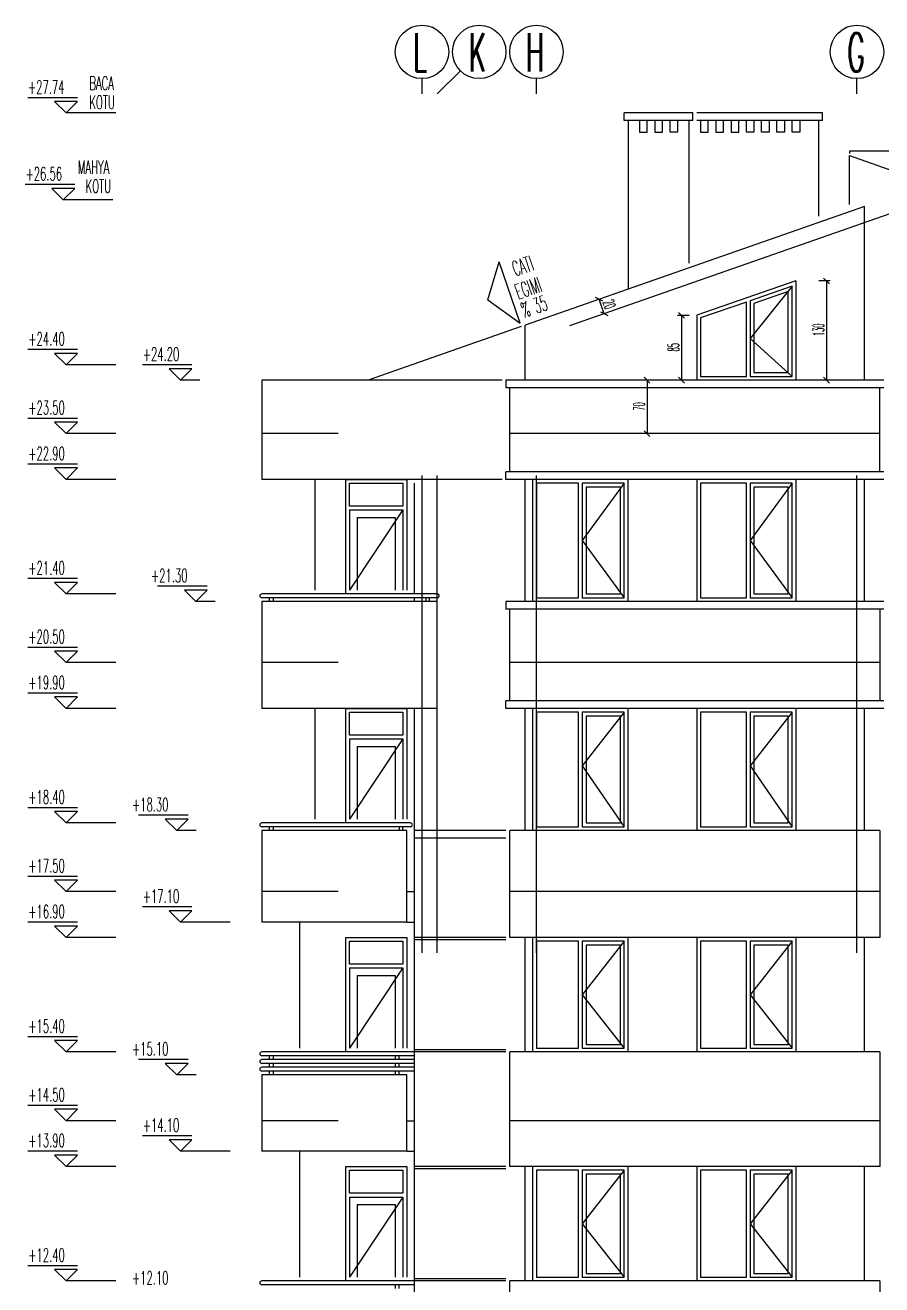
# Model space of a CAD drawing. Extents: x 78 to 306, y -397 to 18.
# Drawn here: x 280.7791 to 281.0036, y -396.6116 to -396.2816 of the extents above; entities that cross this region are included whole.
import ezdxf

# ---------------------------------------------------------------- set-up
doc = ezdxf.new("R2010")
doc.units = 0
doc.header["$LTSCALE"] = 0.5
doc.header["$MEASUREMENT"] = 0
doc.linetypes.add('DASHDOT2', pattern=[0.5, 0.25, -0.125, 0, -0.125])
doc.linetypes.add('DOT2', pattern=[0.125, 0, -0.125])
doc.layers.get('0').update_dxf_attribs({"linetype": 'CONTINUOUS'})
for name, color, linetype in [('AKS', 5, 'DASHDOT2'), ('DUVAR', 6, 'CONTINUOUS'), ('IZDUSUM', 2, 'DOT2'), ('KAPI', 1, 'CONTINUOUS'), ('KOLON', 4, 'CONTINUOUS'), ('MERDIVEN', 3, 'CONTINUOUS'), ('OLCU', 31, 'CONTINUOUS'), ('TARAMA', 8, 'CONTINUOUS'), ('TEFRIS', 11, 'CONTINUOUS')]:
    doc.layers.add(name, color=color, linetype=linetype)
doc.styles.add('OLCU', font='romans.shx', dxfattribs={"width": 0.6, "height": 0.125})
doc.styles.add('OLCUIC', font='ROMANS.SHX', dxfattribs={"width": 0.4, "height": 0.15})

msp = doc.modelspace()

# ---------------------------------------------------------------- linework, layer by layer
at = {"color": 0, "linetype": 'ByBlock'}
for p, q in [((280.98989, -396.34931), (280.98839, -396.34781)), ((280.93053, -396.35383), (280.92862, -396.35291)), ((280.92994, -396.35669), (280.93185, -396.35761)), ((280.95189, -396.35831), (280.95039, -396.35681)), ((280.94289, -396.37531), (280.94139, -396.37381)), ((280.95039, -396.37381), (280.95189, -396.37531)), ((280.98839, -396.37381), (280.98989, -396.37531)), ((280.94139, -396.38781), (280.94289, -396.38931))]:
    msp.add_line(p, q, dxfattribs=at)
at = {"layer": 'AKS'}
for p, q in [((280.88714, -396.29956), (280.89319, -396.29351)), ((280.88314, -396.94956), (280.88314, -396.29556)), ((280.91314, -396.94956), (280.91314, -396.29556)), ((280.99714, -396.94956), (280.99714, -396.29556)), ((280.88714, -396.94956), (280.88714, -396.29956))]:
    msp.add_line(p, q, dxfattribs=at)
at = {"layer": 'DUVAR'}
for p, q in [((280.99514, -396.31572), (281.16325, -396.37456)), ((280.99514, -396.32856), (280.99514, -396.31572)), ((280.91014, -396.43256), (280.91014, -396.40056)), ((280.91014, -396.49256), (280.91014, -396.46056)), ((280.90514, -396.49256), (280.88114, -396.49256)), ((280.90514, -396.49456), (280.88114, -396.49456)), ((280.91014, -396.55056), (280.91014, -396.52056)), ((280.91014, -396.61056), (280.91014, -396.58056))]:
    msp.add_line(p, q, dxfattribs=at)
at = {"layer": 'IZDUSUM', "ltscale": 0.5}
for p, q in [((281.01614, -396.32731), (280.84114, -396.38856)), ((280.98014, -396.34996), (280.96914, -396.36367)), ((280.96914, -396.36367), (280.98014, -396.37356)), ((280.86114, -396.38856), (280.84114, -396.38856)), ((281.00314, -396.38856), (280.90614, -396.38856)), ((280.93614, -396.40156), (280.92514, -396.41656)), ((280.98014, -396.40156), (280.96914, -396.41656)), ((280.92514, -396.41656), (280.93614, -396.43156)), ((280.96914, -396.41656), (280.98014, -396.43156)), ((280.86114, -396.44856), (280.84114, -396.44856)), ((281.00314, -396.44856), (280.90614, -396.44856)), ((280.93614, -396.46156), (280.92514, -396.47556)), ((280.98014, -396.46156), (280.96914, -396.47556)), ((280.92514, -396.47556), (280.93614, -396.49156)), ((280.96914, -396.47556), (280.98014, -396.49156)), ((280.86114, -396.50856), (280.84114, -396.50856)), ((281.00314, -396.50856), (280.90614, -396.50856)), ((280.93614, -396.52156), (280.92514, -396.53556)), ((280.98014, -396.52156), (280.96914, -396.53556)), ((280.92514, -396.53556), (280.93614, -396.54956)), ((280.96914, -396.53556), (280.98014, -396.54956)), ((280.86114, -396.56856), (280.84114, -396.56856)), ((281.00314, -396.56856), (280.90614, -396.56856)), ((280.93614, -396.58156), (280.92514, -396.59556)), ((280.98014, -396.58156), (280.96914, -396.59556)), ((280.92514, -396.59556), (280.93614, -396.60956)), ((280.96914, -396.59556), (280.98014, -396.60956))]:
    msp.add_line(p, q, dxfattribs=at)
at = {"layer": 'IZDUSUM', "ltscale": 0.4}
for p, q in [((280.87814, -396.40856), (280.86415, -396.42956)), ((280.87814, -396.46856), (280.86415, -396.48956)), ((280.87814, -396.52856), (280.86415, -396.54956)), ((280.87814, -396.58856), (280.86415, -396.60956))]:
    msp.add_line(p, q, dxfattribs=at)
at = {"layer": 'KAPI', "ltscale": 1.4}
for p, q in [((280.95414, -396.30456), (280.93614, -396.30456)), ((280.93614, -396.30656), (280.93614, -396.30456)), ((280.95414, -396.30656), (280.93614, -396.30656)), ((280.93714, -396.30656), (280.93714, -396.35072)), ((280.94014, -396.30656), (280.94014, -396.30956)), ((280.94214, -396.30956), (280.94214, -396.30656)), ((280.94414, -396.30656), (280.94414, -396.30956)), ((280.94614, -396.30956), (280.94614, -396.30656)), ((280.94814, -396.30956), (280.94814, -396.30656)), ((280.95014, -396.30656), (280.95014, -396.30956)), ((280.95314, -396.3439), (280.95314, -396.30656)), ((280.95414, -396.30656), (280.95414, -396.30456)), ((280.94014, -396.30956), (280.94214, -396.30956)), ((280.94414, -396.30956), (280.94614, -396.30956)), ((280.95014, -396.30956), (280.94814, -396.30956)), ((281.12314, -396.31456), (280.99514, -396.31456)), ((280.90041, -396.35354), (280.90332, -396.34355)), ((280.90041, -396.35354), (280.90332, -396.34355)), ((280.90885, -396.35962), (280.90332, -396.34355)), ((280.90885, -396.35962), (280.90332, -396.34355)), ((280.98014, -396.34996), (280.96914, -396.35377)), ((280.97914, -396.35137), (280.97014, -396.35448)), ((280.97914, -396.37256), (280.97914, -396.35137)), ((280.98014, -396.37356), (280.98014, -396.34996)), ((280.90041, -396.35354), (280.90885, -396.35962)), ((280.90041, -396.35354), (280.90885, -396.35962)), ((280.96814, -396.35412), (280.95614, -396.35827)), ((280.96814, -396.37356), (280.96814, -396.35412)), ((280.96914, -396.35377), (280.96914, -396.37356)), ((280.97014, -396.35448), (280.97014, -396.37256)), ((280.95614, -396.35827), (280.95614, -396.37356)), ((280.97014, -396.37256), (280.97914, -396.37256)), ((280.95614, -396.37356), (280.96814, -396.37356)), ((280.96914, -396.37356), (280.98014, -396.37356)), ((280.91214, -396.40056), (280.91214, -396.43256)), ((280.92414, -396.40156), (280.91314, -396.40156)), ((280.91314, -396.40156), (280.91314, -396.43156)), ((280.92414, -396.43156), (280.92414, -396.40156)), ((280.93614, -396.40156), (280.92514, -396.40156)), ((280.92514, -396.40156), (280.92514, -396.43156)), ((280.93514, -396.40256), (280.92614, -396.40256)), ((280.92614, -396.40256), (280.92614, -396.43056)), ((280.93514, -396.43056), (280.93514, -396.40256)), ((280.93614, -396.43156), (280.93614, -396.40156)), ((280.96814, -396.40156), (280.95614, -396.40156)), ((280.95614, -396.40156), (280.95614, -396.43156)), ((280.96814, -396.43156), (280.96814, -396.40156)), ((280.98014, -396.40156), (280.96914, -396.40156)), ((280.96914, -396.40156), (280.96914, -396.43156)), ((280.97914, -396.40256), (280.97014, -396.40256)), ((280.97014, -396.40256), (280.97014, -396.43056)), ((280.97914, -396.43056), (280.97914, -396.40256)), ((280.98014, -396.43156), (280.98014, -396.40156)), ((280.88714, -396.43056), (280.84114, -396.43056)), ((280.88714, -396.43156), (280.84114, -396.43156)), ((280.84314, -396.43256), (280.84314, -396.43156)), ((280.84414, -396.43156), (280.84414, -396.43256)), ((280.88414, -396.43156), (280.88414, -396.43256)), ((280.88514, -396.43256), (280.88514, -396.43156)), ((280.91314, -396.43156), (280.92414, -396.43156)), ((280.92514, -396.43156), (280.93614, -396.43156)), ((280.92614, -396.43056), (280.93514, -396.43056)), ((280.95614, -396.43156), (280.96814, -396.43156)), ((280.96914, -396.43156), (280.98014, -396.43156)), ((280.97014, -396.43056), (280.97914, -396.43056)), ((280.91214, -396.46056), (280.91214, -396.49256)), ((280.92414, -396.46156), (280.91314, -396.46156)), ((280.91314, -396.46156), (280.91314, -396.49156)), ((280.92414, -396.49156), (280.92414, -396.46156)), ((280.93614, -396.46156), (280.92514, -396.46156)), ((280.92514, -396.46156), (280.92514, -396.49156)), ((280.93614, -396.49156), (280.93614, -396.46156)), ((280.96814, -396.46156), (280.95614, -396.46156)), ((280.95614, -396.46156), (280.95614, -396.49156)), ((280.96814, -396.49156), (280.96814, -396.46156)), ((280.98014, -396.46156), (280.96914, -396.46156)), ((280.96914, -396.46156), (280.96914, -396.49156)), ((280.98014, -396.49156), (280.98014, -396.46156)), ((280.93514, -396.46256), (280.92614, -396.46256)), ((280.92614, -396.46256), (280.92614, -396.49056)), ((280.93514, -396.49056), (280.93514, -396.46256)), ((280.97914, -396.46256), (280.97014, -396.46256)), ((280.97014, -396.46256), (280.97014, -396.49056)), ((280.97914, -396.49056), (280.97914, -396.46256)), ((280.88014, -396.49056), (280.84114, -396.49056)), ((280.88014, -396.49156), (280.84114, -396.49156)), ((280.84314, -396.49256), (280.84314, -396.49156)), ((280.84414, -396.49156), (280.84414, -396.49256)), ((280.87714, -396.49156), (280.87714, -396.49256)), ((280.87814, -396.49256), (280.87814, -396.49156)), ((280.91314, -396.49156), (280.92414, -396.49156)), ((280.92514, -396.49156), (280.93614, -396.49156)), ((280.92614, -396.49056), (280.93514, -396.49056)), ((280.95614, -396.49156), (280.96814, -396.49156)), ((280.96914, -396.49156), (280.98014, -396.49156)), ((280.97014, -396.49056), (280.97914, -396.49056)), ((280.91214, -396.52056), (280.91214, -396.55056)), ((280.92414, -396.52156), (280.91314, -396.52156)), ((280.91314, -396.52156), (280.91314, -396.54956)), ((280.92414, -396.54956), (280.92414, -396.52156)), ((280.93614, -396.52156), (280.92514, -396.52156)), ((280.92514, -396.52156), (280.92514, -396.54956)), ((280.93514, -396.52256), (280.92614, -396.52256)), ((280.92614, -396.52256), (280.92614, -396.54856)), ((280.93514, -396.54856), (280.93514, -396.52256)), ((280.93614, -396.54956), (280.93614, -396.52156)), ((280.96814, -396.52156), (280.95614, -396.52156)), ((280.95614, -396.52156), (280.95614, -396.54956)), ((280.96814, -396.54956), (280.96814, -396.52156)), ((280.98014, -396.52156), (280.96914, -396.52156)), ((280.96914, -396.52156), (280.96914, -396.54956)), ((280.97914, -396.52256), (280.97014, -396.52256)), ((280.97014, -396.52256), (280.97014, -396.54856)), ((280.97914, -396.54856), (280.97914, -396.52256)), ((280.98014, -396.54956), (280.98014, -396.52156)), ((280.88114, -396.55056), (280.84114, -396.55056)), ((280.91314, -396.54956), (280.92414, -396.54956)), ((280.92514, -396.54956), (280.93614, -396.54956)), ((280.92614, -396.54856), (280.93514, -396.54856)), ((280.95614, -396.54956), (280.96814, -396.54956)), ((280.96914, -396.54956), (280.98014, -396.54956)), ((280.97014, -396.54856), (280.97914, -396.54856)), ((280.88114, -396.55156), (280.84114, -396.55156)), ((280.88114, -396.55256), (280.84114, -396.55256)), ((280.88114, -396.55356), (280.84114, -396.55356)), ((280.84314, -396.55256), (280.84314, -396.55156)), ((280.84314, -396.55456), (280.84314, -396.55356)), ((280.84414, -396.55156), (280.84414, -396.55256)), ((280.84414, -396.55356), (280.84414, -396.55456)), ((280.87614, -396.55156), (280.87614, -396.55256)), ((280.87614, -396.55356), (280.87614, -396.55456)), ((280.87714, -396.55256), (280.87714, -396.55156)), ((280.87714, -396.55456), (280.87714, -396.55356)), ((280.88114, -396.55456), (280.84114, -396.55456)), ((280.88114, -396.55556), (280.84114, -396.55556)), ((280.84314, -396.55656), (280.84314, -396.55556)), ((280.84414, -396.55556), (280.84414, -396.55656)), ((280.87614, -396.55556), (280.87614, -396.55656)), ((280.87714, -396.55656), (280.87714, -396.55556)), ((280.91214, -396.58056), (280.91214, -396.61056)), ((280.92414, -396.58156), (280.91314, -396.58156)), ((280.91314, -396.58156), (280.91314, -396.60956)), ((280.92414, -396.60956), (280.92414, -396.58156)), ((280.93614, -396.58156), (280.92514, -396.58156)), ((280.92514, -396.58156), (280.92514, -396.60956)), ((280.93514, -396.58256), (280.92614, -396.58256)), ((280.92614, -396.58256), (280.92614, -396.60856)), ((280.93514, -396.60856), (280.93514, -396.58256)), ((280.93614, -396.60956), (280.93614, -396.58156)), ((280.96814, -396.58156), (280.95614, -396.58156)), ((280.95614, -396.58156), (280.95614, -396.60956)), ((280.96814, -396.60956), (280.96814, -396.58156)), ((280.98014, -396.58156), (280.96914, -396.58156)), ((280.96914, -396.58156), (280.96914, -396.60956)), ((280.97914, -396.58256), (280.97014, -396.58256)), ((280.97014, -396.58256), (280.97014, -396.60856)), ((280.97914, -396.60856), (280.97914, -396.58256)), ((280.98014, -396.60956), (280.98014, -396.58156)), ((280.91314, -396.60956), (280.92414, -396.60956)), ((280.92514, -396.60956), (280.93614, -396.60956)), ((280.92614, -396.60856), (280.93514, -396.60856)), ((280.95614, -396.60956), (280.96814, -396.60956)), ((280.96914, -396.60956), (280.98014, -396.60956)), ((280.97014, -396.60856), (280.97914, -396.60856)), ((280.88114, -396.61056), (280.84114, -396.61056)), ((280.88114, -396.61156), (280.84114, -396.61156)), ((280.87614, -396.61156), (280.87614, -396.61256)), ((280.87714, -396.61256), (280.87714, -396.61156))]:
    msp.add_line(p, q, dxfattribs=at)
for centre, start, end in [((280.84114, -396.43106), 90, 270), ((280.88714, -396.43106), 270, 90), ((280.84114, -396.49106), 90, 270), ((280.88014, -396.49106), 270, 90), ((280.84114, -396.55106), 90, 270), ((280.84114, -396.55306), 90, 270), ((280.84114, -396.55506), 90, 270), ((280.84114, -396.61106), 90, 270)]:
    msp.add_arc(centre, 0.0005, start, end, dxfattribs=at)
at = {"layer": 'KOLON', "ltscale": 1.4}
for p, q in [((280.99914, -396.32902), (280.91014, -396.36017)), ((280.99914, -396.37456), (280.99914, -396.32902)), ((280.98114, -396.34856), (280.95514, -396.35756)), ((280.98114, -396.34856), (280.98114, -396.37456)), ((280.95514, -396.35756), (280.95514, -396.37456)), ((280.90914, -396.36052), (280.86904, -396.37456)), ((280.91014, -396.37456), (280.91014, -396.36017)), ((281.00414, -396.37456), (280.90514, -396.37456)), ((280.90514, -396.37456), (280.90514, -396.37656)), ((281.00414, -396.37656), (280.90514, -396.37656)), ((280.90614, -396.39856), (280.90614, -396.37656)), ((281.00314, -396.39856), (281.00314, -396.37656)), ((281.00414, -396.39856), (280.90514, -396.39856)), ((280.90514, -396.40056), (280.90514, -396.39856)), ((280.93714, -396.43256), (280.93714, -396.40056)), ((280.95514, -396.40056), (280.95514, -396.43256)), ((280.98114, -396.40056), (280.98114, -396.43256)), ((280.99914, -396.43256), (280.99914, -396.40056)), ((280.93714, -396.41856), (280.93714, -396.41456)), ((280.95514, -396.41456), (280.95514, -396.43256)), ((281.00414, -396.43256), (280.90514, -396.43256)), ((280.90514, -396.43256), (280.90514, -396.43456)), ((281.00414, -396.43456), (280.90514, -396.43456)), ((281.00414, -396.45856), (280.90514, -396.45856)), ((280.90514, -396.46056), (280.90514, -396.45856)), ((281.00414, -396.46056), (280.90514, -396.46056)), ((280.93714, -396.49256), (280.93714, -396.46056)), ((280.95514, -396.46056), (280.95514, -396.49256)), ((280.98114, -396.46056), (280.98114, -396.49256)), ((280.99914, -396.49256), (280.99914, -396.46056)), ((280.93714, -396.47756), (280.93714, -396.47356)), ((280.95514, -396.47356), (280.95514, -396.49256)), ((281.00314, -396.49256), (280.90614, -396.49256)), ((281.00314, -396.52056), (280.90614, -396.52056)), ((280.93714, -396.55056), (280.93714, -396.52056)), ((280.95514, -396.52056), (280.95514, -396.55056)), ((280.98114, -396.52056), (280.98114, -396.55056)), ((280.99914, -396.55056), (280.99914, -396.52056)), ((280.93714, -396.53756), (280.93714, -396.53356)), ((280.95514, -396.53356), (280.95514, -396.55056)), ((281.00314, -396.55056), (280.90614, -396.55056)), ((281.00314, -396.58056), (280.90614, -396.58056)), ((280.93714, -396.61056), (280.93714, -396.58056)), ((280.95514, -396.58056), (280.95514, -396.61056)), ((280.98114, -396.58056), (280.98114, -396.61056)), ((280.99914, -396.61056), (280.99914, -396.58056)), ((280.93714, -396.59756), (280.93714, -396.59356)), ((280.95514, -396.59356), (280.95514, -396.61056)), ((281.00314, -396.61056), (280.90614, -396.61056))]:
    msp.add_line(p, q, dxfattribs=at)
at = {"layer": 'KOLON'}
for p, q in [((281.00414, -396.40056), (280.90514, -396.40056)), ((280.90614, -396.45856), (280.90614, -396.43456)), ((281.00314, -396.43456), (281.00314, -396.45856)), ((280.90614, -396.52056), (280.90614, -396.49256)), ((281.00314, -396.49256), (281.00314, -396.52056)), ((280.90614, -396.58056), (280.90614, -396.55056)), ((281.00314, -396.55056), (281.00314, -396.58056)), ((280.90614, -396.64056), (280.90614, -396.61056)), ((281.00314, -396.61056), (281.00314, -396.64056))]:
    msp.add_line(p, q, dxfattribs=at)
at = {"layer": 'MERDIVEN', "ltscale": 1.4}
for p, q in [((280.84114, -396.37456), (280.84114, -396.40056)), ((280.90414, -396.37456), (280.84114, -396.37456)), ((280.90414, -396.40056), (280.84114, -396.40056)), ((280.88114, -396.43056), (280.88114, -396.40156)), ((280.88114, -396.43256), (280.88114, -396.43156)), ((280.84114, -396.43256), (280.84114, -396.46056)), ((280.88714, -396.43256), (280.84114, -396.43256)), ((280.88714, -396.46056), (280.88714, -396.43256)), ((280.88714, -396.46056), (280.84114, -396.46056)), ((280.88114, -396.81456), (280.88114, -396.46056)), ((280.88114, -396.49256), (280.88114, -396.49156)), ((280.84114, -396.49256), (280.84114, -396.51656)), ((280.87914, -396.49256), (280.84114, -396.49256)), ((280.87914, -396.51656), (280.87914, -396.49256)), ((280.87914, -396.50856), (280.88114, -396.50856)), ((280.87914, -396.51656), (280.84114, -396.51656)), ((280.87914, -396.51656), (280.88114, -396.51656)), ((280.84114, -396.55656), (280.84114, -396.57656)), ((280.87914, -396.55656), (280.84114, -396.55656)), ((280.87914, -396.57656), (280.87914, -396.55656)), ((280.87914, -396.56856), (280.88114, -396.56856)), ((280.87914, -396.57656), (280.84114, -396.57656)), ((280.87914, -396.57656), (280.88114, -396.57656))]:
    msp.add_line(p, q, dxfattribs=at)
at = {"layer": 'OLCU'}
for p, q in [((280.79286, -396.30056), (280.77986, -396.30056)), ((280.78986, -396.30456), (280.78686, -396.30156)), ((280.79286, -396.30156), (280.78686, -396.30156)), ((280.78986, -396.30456), (280.79286, -396.30156)), ((280.80286, -396.30456), (280.78986, -396.30456)), ((280.79214, -396.32331), (280.77914, -396.32331)), ((280.78914, -396.32731), (280.78614, -396.32431)), ((280.79214, -396.32431), (280.78614, -396.32431)), ((280.78914, -396.32731), (280.79214, -396.32431)), ((280.80214, -396.32731), (280.78914, -396.32731)), ((280.79286, -396.36656), (280.77986, -396.36656)), ((280.78986, -396.37056), (280.78686, -396.36756)), ((280.79286, -396.36756), (280.78686, -396.36756)), ((280.78986, -396.37056), (280.79286, -396.36756)), ((280.80286, -396.37056), (280.78986, -396.37056)), ((280.82286, -396.37056), (280.80986, -396.37056)), ((280.81986, -396.37456), (280.81686, -396.37156)), ((280.82286, -396.37156), (280.81686, -396.37156)), ((280.81986, -396.37456), (280.82286, -396.37156)), ((280.82494, -396.37456), (280.81986, -396.37456)), ((280.79286, -396.38456), (280.77986, -396.38456)), ((280.78986, -396.38856), (280.78686, -396.38556)), ((280.79286, -396.38556), (280.78686, -396.38556)), ((280.78986, -396.38856), (280.79286, -396.38556)), ((280.80286, -396.38856), (280.78986, -396.38856)), ((280.79286, -396.39656), (280.77986, -396.39656)), ((280.78986, -396.40056), (280.78686, -396.39756)), ((280.79286, -396.39756), (280.78686, -396.39756)), ((280.78986, -396.40056), (280.79286, -396.39756)), ((280.80286, -396.40056), (280.78986, -396.40056)), ((280.79286, -396.42656), (280.77986, -396.42656)), ((280.78986, -396.43056), (280.78686, -396.42756)), ((280.79286, -396.42756), (280.78686, -396.42756)), ((280.78986, -396.43056), (280.79286, -396.42756)), ((280.82686, -396.42856), (280.81386, -396.42856)), ((280.80286, -396.43056), (280.78986, -396.43056)), ((280.82386, -396.43256), (280.82086, -396.42956)), ((280.82686, -396.42956), (280.82086, -396.42956)), ((280.82386, -396.43256), (280.82686, -396.42956)), ((280.82894, -396.43256), (280.82386, -396.43256)), ((280.79286, -396.44456), (280.77986, -396.44456)), ((280.78986, -396.44856), (280.78686, -396.44556)), ((280.79286, -396.44556), (280.78686, -396.44556)), ((280.78986, -396.44856), (280.79286, -396.44556)), ((280.80286, -396.44856), (280.78986, -396.44856)), ((280.79286, -396.45656), (280.77986, -396.45656)), ((280.78986, -396.46056), (280.78686, -396.45756)), ((280.79286, -396.45756), (280.78686, -396.45756)), ((280.78986, -396.46056), (280.79286, -396.45756)), ((280.80286, -396.46056), (280.78986, -396.46056)), ((280.79286, -396.48656), (280.77986, -396.48656)), ((280.78986, -396.49056), (280.78686, -396.48756)), ((280.79286, -396.48756), (280.78686, -396.48756)), ((280.78986, -396.49056), (280.79286, -396.48756)), ((280.80286, -396.49056), (280.78986, -396.49056)), ((280.82186, -396.48856), (280.80886, -396.48856)), ((280.81886, -396.49256), (280.81586, -396.48956)), ((280.82186, -396.48956), (280.81586, -396.48956)), ((280.81886, -396.49256), (280.82186, -396.48956)), ((280.82394, -396.49256), (280.81886, -396.49256)), ((280.79286, -396.50456), (280.77986, -396.50456)), ((280.78986, -396.50856), (280.78686, -396.50556)), ((280.79286, -396.50556), (280.78686, -396.50556)), ((280.78986, -396.50856), (280.79286, -396.50556)), ((280.80286, -396.50856), (280.78986, -396.50856)), ((280.82286, -396.51256), (280.80986, -396.51256)), ((280.81986, -396.51656), (280.81686, -396.51356)), ((280.82286, -396.51356), (280.81686, -396.51356)), ((280.81986, -396.51656), (280.82286, -396.51356)), ((280.79286, -396.51656), (280.77986, -396.51656)), ((280.78986, -396.52056), (280.78686, -396.51756)), ((280.79286, -396.51756), (280.78686, -396.51756)), ((280.78986, -396.52056), (280.79286, -396.51756)), ((280.83286, -396.51656), (280.81986, -396.51656)), ((280.80286, -396.52056), (280.78986, -396.52056)), ((280.79286, -396.54656), (280.77986, -396.54656)), ((280.78986, -396.55056), (280.78686, -396.54756)), ((280.79286, -396.54756), (280.78686, -396.54756)), ((280.78986, -396.55056), (280.79286, -396.54756)), ((280.80286, -396.55056), (280.78986, -396.55056)), ((280.82186, -396.55256), (280.80886, -396.55256)), ((280.81886, -396.55656), (280.81586, -396.55356)), ((280.82186, -396.55356), (280.81586, -396.55356)), ((280.81886, -396.55656), (280.82186, -396.55356)), ((280.82394, -396.55656), (280.81886, -396.55656)), ((280.79286, -396.56456), (280.77986, -396.56456)), ((280.78986, -396.56856), (280.78686, -396.56556)), ((280.79286, -396.56556), (280.78686, -396.56556)), ((280.78986, -396.56856), (280.79286, -396.56556)), ((280.80286, -396.56856), (280.78986, -396.56856)), ((280.82286, -396.57256), (280.80986, -396.57256)), ((280.81986, -396.57656), (280.81686, -396.57356)), ((280.82286, -396.57356), (280.81686, -396.57356)), ((280.81986, -396.57656), (280.82286, -396.57356)), ((280.79286, -396.57656), (280.77986, -396.57656)), ((280.83286, -396.57656), (280.81986, -396.57656)), ((280.78986, -396.58056), (280.78686, -396.57756)), ((280.79286, -396.57756), (280.78686, -396.57756)), ((280.78986, -396.58056), (280.79286, -396.57756)), ((280.80286, -396.58056), (280.78986, -396.58056)), ((280.79286, -396.60656), (280.77986, -396.60656)), ((280.78986, -396.61056), (280.78686, -396.60756)), ((280.79286, -396.60756), (280.78686, -396.60756)), ((280.78986, -396.61056), (280.79286, -396.60756)), ((280.80286, -396.61056), (280.78986, -396.61056))]:
    msp.add_line(p, q, dxfattribs=at)
at = {"layer": 'OLCU', "ltscale": 1.4}
msp.add_line((280.9309, -396.35715), (280.92958, -396.35337), dxfattribs=at)
at = {"layer": 'TARAMA', "ltscale": 1.4}
for p, q in [((280.98814, -396.30456), (280.95514, -396.30456)), ((280.98814, -396.30656), (280.95514, -396.30656)), ((280.95614, -396.30656), (280.95614, -396.30956)), ((280.95814, -396.30956), (280.95814, -396.30656)), ((280.96014, -396.30656), (280.96014, -396.30956)), ((280.96214, -396.30956), (280.96214, -396.30656)), ((280.96414, -396.30656), (280.96414, -396.30956)), ((280.96614, -396.30956), (280.96614, -396.30656)), ((280.96814, -396.30956), (280.96814, -396.30656)), ((280.97014, -396.30656), (280.97014, -396.30956)), ((280.97214, -396.30956), (280.97214, -396.30656)), ((280.97414, -396.30656), (280.97414, -396.30956)), ((280.97614, -396.30956), (280.97614, -396.30656)), ((280.97814, -396.30656), (280.97814, -396.30956)), ((280.98014, -396.30956), (280.98014, -396.30656)), ((280.98214, -396.30656), (280.98214, -396.30956)), ((280.98714, -396.33156), (280.98714, -396.30656)), ((280.98814, -396.30656), (280.98814, -396.30456)), ((280.95614, -396.30956), (280.95814, -396.30956)), ((280.96014, -396.30956), (280.96214, -396.30956)), ((280.96414, -396.30956), (280.96614, -396.30956)), ((280.97014, -396.30956), (280.96814, -396.30956)), ((280.97414, -396.30956), (280.97214, -396.30956)), ((280.97814, -396.30956), (280.97614, -396.30956)), ((280.98214, -396.30956), (280.98014, -396.30956)), ((280.99514, -396.31456), (280.99514, -396.31518)), ((280.99014, -396.34856), (280.98714, -396.34856)), ((280.98914, -396.34856), (280.98914, -396.37456)), ((280.95014, -396.35756), (280.95314, -396.35756)), ((280.95114, -396.35756), (280.95114, -396.37456)), ((280.94214, -396.37456), (280.94214, -396.38856)), ((280.94214, -396.37456), (280.94214, -396.38856)), ((280.85514, -396.42956), (280.85514, -396.40056)), ((280.86315, -396.43056), (280.86315, -396.40056)), ((280.86315, -396.40056), (280.87914, -396.40056)), ((280.86415, -396.40156), (280.87814, -396.40156)), ((280.86415, -396.40756), (280.86415, -396.40156)), ((280.87814, -396.40156), (280.87814, -396.40756)), ((280.87914, -396.40056), (280.87914, -396.42956)), ((280.87814, -396.40756), (280.86415, -396.40756)), ((280.86415, -396.40856), (280.87814, -396.40856)), ((280.86415, -396.40856), (280.86415, -396.42956)), ((280.87814, -396.40856), (280.87814, -396.42956)), ((280.86615, -396.41056), (280.87614, -396.41056)), ((280.86615, -396.41056), (280.86615, -396.42956)), ((280.87614, -396.41056), (280.87614, -396.42956)), ((280.85514, -396.48956), (280.85514, -396.46056)), ((280.86315, -396.49056), (280.86315, -396.46056)), ((280.86315, -396.46056), (280.87914, -396.46056)), ((280.86415, -396.46156), (280.87814, -396.46156)), ((280.86415, -396.46756), (280.86415, -396.46156)), ((280.87814, -396.46156), (280.87814, -396.46756)), ((280.87914, -396.46056), (280.87914, -396.48956)), ((280.87814, -396.46756), (280.86415, -396.46756)), ((280.86415, -396.46856), (280.87814, -396.46856)), ((280.86415, -396.46856), (280.86415, -396.48956)), ((280.87814, -396.46856), (280.87814, -396.48956)), ((280.86615, -396.47056), (280.87614, -396.47056)), ((280.86615, -396.47056), (280.86615, -396.48956)), ((280.87614, -396.47056), (280.87614, -396.48956)), ((280.85114, -396.54956), (280.85114, -396.51656)), ((280.86315, -396.55056), (280.86315, -396.52056)), ((280.86315, -396.52056), (280.87914, -396.52056)), ((280.87914, -396.52056), (280.87914, -396.54956)), ((280.90514, -396.52056), (280.88114, -396.52056)), ((280.90514, -396.52116), (280.88114, -396.52116)), ((280.86415, -396.52156), (280.87814, -396.52156)), ((280.86415, -396.52756), (280.86415, -396.52156)), ((280.87814, -396.52156), (280.87814, -396.52756)), ((280.87814, -396.52756), (280.86415, -396.52756)), ((280.86415, -396.52856), (280.87814, -396.52856)), ((280.86415, -396.52856), (280.86415, -396.54956)), ((280.86615, -396.53056), (280.87614, -396.53056)), ((280.86615, -396.53056), (280.86615, -396.54956)), ((280.87614, -396.53056), (280.87614, -396.54956)), ((280.87814, -396.52856), (280.87814, -396.54956)), ((280.90514, -396.54996), (280.88114, -396.54996)), ((280.90514, -396.55056), (280.88114, -396.55056)), ((280.85114, -396.60956), (280.85114, -396.57656)), ((280.86315, -396.61056), (280.86315, -396.58056)), ((280.86315, -396.58056), (280.87914, -396.58056)), ((280.87914, -396.58056), (280.87914, -396.60956)), ((280.90514, -396.58056), (280.88114, -396.58056)), ((280.86415, -396.58156), (280.87814, -396.58156)), ((280.86415, -396.58756), (280.86415, -396.58156)), ((280.87814, -396.58156), (280.87814, -396.58756)), ((280.90514, -396.58116), (280.88114, -396.58116)), ((280.87814, -396.58756), (280.86415, -396.58756)), ((280.86415, -396.58856), (280.87814, -396.58856)), ((280.86415, -396.58856), (280.86415, -396.60956)), ((280.86615, -396.59056), (280.87614, -396.59056)), ((280.86615, -396.59056), (280.86615, -396.60956)), ((280.87614, -396.59056), (280.87614, -396.60956)), ((280.87814, -396.58856), (280.87814, -396.60956)), ((280.90514, -396.60996), (280.88114, -396.60996)), ((280.90514, -396.61056), (280.88114, -396.61056))]:
    msp.add_line(p, q, dxfattribs=at)
at = {"layer": 'TEFRIS'}
for centre in [(280.88314, -396.28856), (280.89814, -396.28856), (280.91314, -396.28856), (280.99714, -396.28856)]:
    msp.add_circle(centre, 0.007, dxfattribs=at)

# ---------------------------------------------------------------- texts
at = {"layer": 'KAPI', "ltscale": 1.4, "style": 'OLCU', "width": 0.5}
for s, p in [('CATI', (280.90763, -396.34742)), ('CATI', (280.90763, -396.34742)), ('EGIMI', (280.90839, -396.35346)), ('EGIMI', (280.90839, -396.35346)), ('%%% 35', (280.90993, -396.35826)), ('%%% 35', (280.90993, -396.35826))]:
    msp.add_text(s, height=0.004, rotation=19, dxfattribs=at).set_placement(p)
at = {"layer": 'KOLON', "style": 'OLCU', "width": 0.5}
for s, p in [('L', (280.88087, -396.29369)), ('K', (280.89539, -396.29369)), ('H', (280.91039, -396.29369)), ('G', (280.99463, -396.29369))]:
    msp.add_text(s, height=0.01, dxfattribs=at).set_placement(p)
at = {"layer": 'OLCU', "style": 'OLCU', "width": 0.55}
for s, p in [('+27.74', (280.77988, -396.29951)), ('BACA', (280.79597, -396.29851)), ('KOTU', (280.79597, -396.30351)), ('+26.56', (280.77925, -396.32226)), ('MAHYA', (280.79295, -396.32051)), ('KOTU', (280.79497, -396.32551)), ('+24.40', (280.77997, -396.36551)), ('+24.20', (280.80997, -396.36951)), ('+23.50', (280.77997, -396.38351)), ('+22.90', (280.77997, -396.39551)), ('+21.40', (280.77997, -396.42551)), ('+21.30', (280.81213, -396.42751)), ('+20.50', (280.77997, -396.44351)), ('+19.90', (280.77997, -396.45551)), ('+18.40', (280.77997, -396.48551)), ('+18.30', (280.80713, -396.48751)), ('+17.50', (280.77997, -396.50351)), ('+17.10', (280.80997, -396.51151)), ('+16.90', (280.77997, -396.51551)), ('+15.40', (280.77997, -396.54551)), ('+15.10', (280.80713, -396.55151)), ('+14.50', (280.77997, -396.56351)), ('+14.10', (280.80997, -396.57151)), ('+13.90', (280.77997, -396.57551)), ('+12.40', (280.77997, -396.60551)), ('+12.10', (280.80713, -396.61151))]:
    msp.add_text(s, height=0.0035, dxfattribs=at).set_placement(p)
at = {"layer": 'OLCU', "style": 'OLCUIC', "width": 0.4}
msp.add_text('20', height=0.003, rotation=289.29, dxfattribs=at).set_placement((280.93048, -396.35414))
at = {"layer": 'TARAMA', "style": 'OLCUIC', "width": 0.4}
for s, p in [('130', (280.98854, -396.36299)), ('85', (280.95054, -396.36703)), ('70', (280.94154, -396.38253))]:
    msp.add_text(s, height=0.003, rotation=90, dxfattribs=at).set_placement(p)

doc.saveas('drawing.dxf')
